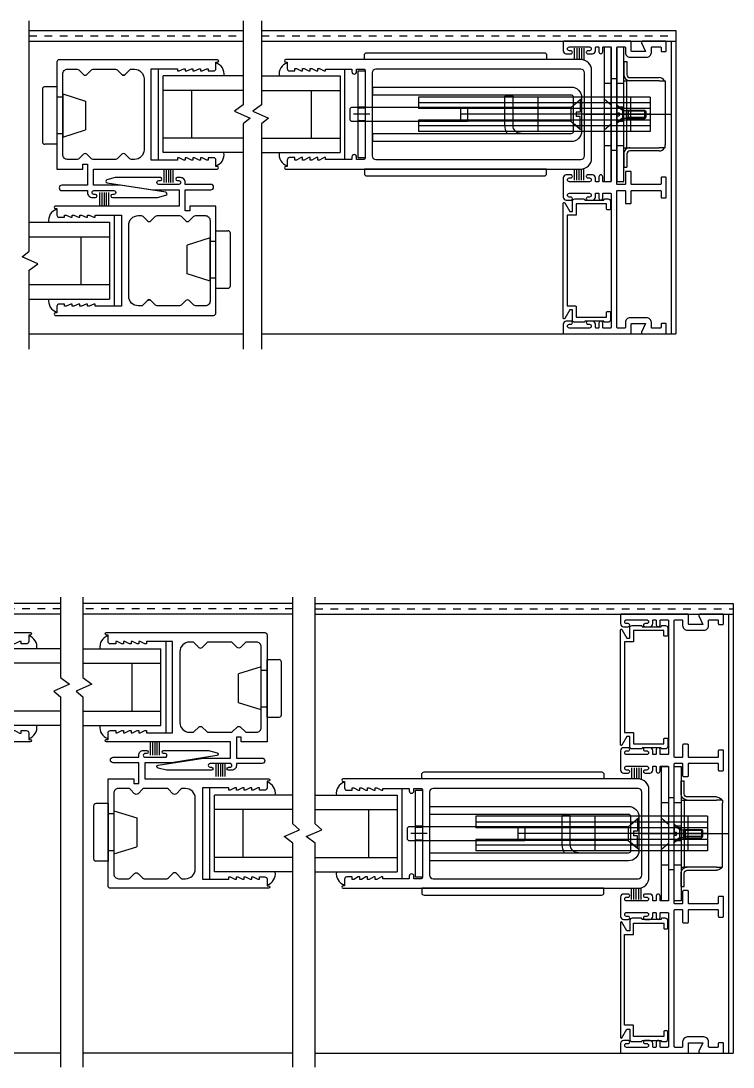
# Model space of a CAD drawing. Extents: x -120 to 130, y -63 to 29.
# Drawn here: x 10.46 to 19.75, y -2.24 to 11.4 of the extents above; entities that cross this region are included whole.
import ezdxf

# ---------------------------------------------------------------- set-up
doc = ezdxf.new("R2010")
doc.units = 0
doc.header["$LTSCALE"] = 0.25
doc.header["$MEASUREMENT"] = 0
doc.linetypes.add('HIDDEN', pattern=[0.375, 0.25, -0.125])
doc.layers.get('0').update_dxf_attribs({"linetype": 'CONTINUOUS'})
for name, color, linetype in [('FRAME', 1, 'CONTINUOUS'), ('GLASS-VINYL', 7, 'CONTINUOUS'), ('MISC', 7, 'CONTINUOUS'), ('SASH', 5, 'CONTINUOUS'), ('SEAL', 7, 'CONTINUOUS'), ('SILL-PAN', 7, 'CONTINUOUS'), ('STRIKE', 7, 'CONTINUOUS'), ('TEXT', 7, 'CONTINUOUS'), ('VENT', 5, 'CONTINUOUS')]:
    doc.layers.add(name, color=color, linetype=linetype)
doc.styles.get("Standard").update_dxf_attribs({"font": 'simplex.shx'})

# ---------------------------------------------------------------- blocks, each defined once
blk = doc.blocks.new('A$C1D443341')
for p, q in [((0, 0.719), (0, 0.031)), ((0.188, 0.75), (0.031, 0.75)), ((0.188, 0.75), (0.188, 0)), ((0.264, 0.615), (0.188, 0.615)), ((0.264, 0.656), (0.562, 0.563)), ((0.264, 0.656), (0.264, 0.094)), ((0.562, 0.563), (0.562, 0.187)), ((0.264, 0.094), (0.562, 0.187)), ((0.188, 0), (0.031, 0)), ((0.264, 0.135), (0.188, 0.135))]:
    blk.add_line(p, q)
for centre, start, end in [((0.031, 0.719), 90, 180), ((0.031, 0.031), 180, 270)]:
    blk.add_arc(centre, 0.031, start, end)
blk = doc.blocks.new('A$C47D80548')
at = {"layer": 'MISC', "xscale": 0.25, "yscale": 0.25, "zscale": 0.25}
blk.add_blockref('A$C1D443341', (0, 0), dxfattribs=at)
blk = doc.blocks.new('A$C1B9D595B')
at = {"layer": 'FRAME', "rotation": 180}
blk.add_blockref('A$C47D80548', (0.1405, 0.1875), dxfattribs=at)
blk = doc.blocks.new('A$C363677CB')
at = {"layer": 'SASH', "rotation": 180}
blk.add_blockref('A$C1B9D595B', (0.1405, 0.1875), dxfattribs=at)
blk = doc.blocks.new('BUMPER')
at = {"layer": 'TEXT', "rotation": 180}
blk.add_blockref('A$C363677CB', (0.047, 0.0937), dxfattribs=at)
blk = doc.blocks.new('3006 STD POST-INTERLOCKER')
for points in [[(-2.074, -0.666), (-2.074, -0.58, -0.414214), (-2.043, -0.55), (-1.974, -0.55), (-1.974, -0.58), (-1.954, -0.58), (-1.894, -0.55), (-1.874, -0.55), (-1.874, -0.58), (-1.854, -0.58), (-1.794, -0.55), (-1.774, -0.55), (-1.774, -0.58), (-1.754, -0.58), (-1.694, -0.55), (-1.674, -0.55), (-1.674, -0.58), (-1.654, -0.58), (-1.594, -0.55), (-1.574, -0.55), (-1.574, -0.58), (-1.231, -0.58), (-1.231, 0.61), (-1.574, 0.61), (-1.574, 0.581), (-1.594, 0.581), (-1.654, 0.61), (-1.674, 0.61), (-1.674, 0.581), (-1.694, 0.581), (-1.754, 0.61), (-1.774, 0.61), (-1.774, 0.581), (-1.794, 0.581), (-1.854, 0.61), (-1.874, 0.61), (-1.874, 0.581), (-1.894, 0.581), (-1.954, 0.61), (-1.974, 0.61), (-1.974, 0.581), (-2.043, 0.581, -0.414214), (-2.074, 0.611), (-2.074, 0.696), (-2.094, 0.696, -0.999996), (-2.094, 0.728), (-0.031, 0.728, -0.414214), (0, 0.697), (0, -0.697), (-0.338, -0.697), (-0.338, -0.635), (-0.4, -0.635), (-0.4, -0.908), (-0.066, -0.908, -1), (-0.066, -0.979), (-0.4, -0.979), (-0.4, -1.006, -0.414214), (-0.462, -1.068), (-0.504, -1.068, -1), (-0.504, -1.028), (-0.484, -1.028, 0.999996), (-0.484, -0.979), (-0.744, -0.979, 1.000003), (-0.744, -1.028), (-0.724, -1.028, -0.999994), (-0.724, -1.068), (-1.312, -1.068), (-1.422, -1.039, -0.811415), (-1.42, -1), (-0.828, -0.908), (-0.478, -0.908), (-0.478, -0.697), (-2.094, -0.697, -0.999996), (-2.094, -0.666), (-2.074, -0.666)], [(-0.891, 0.535), (-0.96, 0.604), (-1.012, 0.604, 0.414214), (-1.137, 0.479), (-1.137, -0.447, 0.414214), (-1.012, -0.572), (-0.973, -0.572, 0.198912), (-0.951, -0.563), (-0.891, -0.504, -0.414214), (-0.847, -0.504), (-0.787, -0.563, 0.198912), (-0.765, -0.572), (-0.473, -0.572, 0.198912), (-0.451, -0.563), (-0.391, -0.504, -0.414214), (-0.347, -0.504), (-0.287, -0.563, 0.198912), (-0.265, -0.572), (-0.138, -0.572, 0.414214), (-0.076, -0.51), (-0.076, 0.542, 0.414214), (-0.138, 0.604), (-0.265, 0.604, 0.198912), (-0.287, 0.594), (-0.347, 0.535, -0.414214), (-0.391, 0.535), (-0.451, 0.594, 0.198912), (-0.473, 0.604), (-0.765, 0.604, 0.198912), (-0.787, 0.594), (-0.847, 0.535)]]:
    blk.add_lwpolyline(points, format="xyb")
blk.add_arc((-0.869, 0.557), 0.031, 225.0005, 315.0002)
blk = doc.blocks.new('2 TRACK JAMB')
at = {"color": 1}
blk.add_lwpolyline([(-0.368, 1.86), (-0.368, 1.708, -0.414214), (-0.377, 1.698), (-0.433, 1.698, -0.414214), (-0.442, 1.708), (-0.442, 1.86, 0.414214), (-0.452, 1.87), (-0.781, 1.87), (-0.822, 1.87, 0.414214), (-0.832, 1.86), (-0.832, 1.783, -0.414214), (-0.843, 1.773), (-0.891, 1.773, -0.414214), (-0.9, 1.783), (-0.9, 1.871), (-0.9, 1.963), (-0.9, 2.033, -0.414214), (-0.891, 2.043), (-0.843, 2.043, -0.414214), (-0.832, 2.033), (-0.832, 1.955, 0.414214), (-0.822, 1.945), (-0.768, 1.945), (-0.452, 1.945, 0.414214), (-0.442, 1.955), (-0.442, 2.108, -0.414214), (-0.433, 2.118), (-0.377, 2.118, -0.414214), (-0.368, 2.108), (-0.368, 1.955, 0.414214), (-0.357, 1.945), (-0.267, 1.945, 0.414214), (-0.257, 1.955), (-0.257, 2.862), (-0.257, 3.731, 0.414214), (-0.267, 3.741), (-0.357, 3.741, 0.414214), (-0.368, 3.731), (-0.368, 3.666, -0.414214), (-0.427, 3.606), (-0.645, 3.606, -0.414214), (-0.706, 3.666), (-0.706, 3.731, 0.414214), (-0.715, 3.741), (-0.822, 3.741, 0.414214), (-0.832, 3.731), (-0.832, 3.691, -0.414214), (-0.843, 3.681), (-0.891, 3.681, -0.414214), (-0.9, 3.691), (-0.9, 3.806, -0.414214), (-0.891, 3.816), (-0.594, 3.816, -0.546624), (-0.579, 3.793), (-0.63, 3.681), (-0.452, 3.681, 0.414214), (-0.442, 3.691), (-0.442, 3.806, -0.414214), (-0.433, 3.816), (0.433, 3.816, -0.414214), (0.442, 3.806), (0.442, 3.691, -0.414214), (0.403, 3.651), (0.343, 3.651, -0.414214), (0.323, 3.671), (0.323, 3.671, -0.414214), (0.343, 3.691), (0.363, 3.691, 0.414214), (0.388, 3.715), (0.388, 3.716, 0.414214), (0.363, 3.741), (0.102, 3.741, 0.414214), (0.078, 3.716), (0.078, 3.715, 0.414214), (0.102, 3.691), (0.123, 3.691, -0.414214), (0.143, 3.671), (0.143, 3.67, -0.414214), (0.123, 3.651), (0.062, 3.651, -0.414214), (0.023, 3.691), (0.023, 3.731, 0.414214), (0.013, 3.741), (-0.012, 3.741, 0.414214), (-0.022, 3.731), (-0.022, 3.676, -0.414214), (-0.047, 3.651), (-0.048, 3.651, -0.414214), (-0.072, 3.675), (-0.072, 3.731, 0.414214), (-0.082, 3.741), (-0.172, 3.741, 0.414214), (-0.183, 3.731), (-0.183, 2.862), (-0.183, 1.993, 0.414214), (-0.172, 1.983), (-0.082, 1.983, 0.414214), (-0.072, 1.993), (-0.072, 2.048, -0.414214), (-0.048, 2.073), (-0.047, 2.073, -0.414214), (-0.022, 2.048), (-0.022, 1.983), (0.023, 1.983), (0.023, 2.033, -0.414214), (0.062, 2.073), (0.123, 2.073, -0.414214), (0.143, 2.054), (0.143, 2.053, -0.414214), (0.123, 2.033), (0.102, 2.033, 0.414214), (0.078, 2.008), (0.078, 2.007, 0.414214), (0.102, 1.983), (0.363, 1.983, 0.414214), (0.388, 2.007), (0.388, 2.008, 0.414214), (0.363, 2.033), (0.343, 2.033, -0.414214), (0.323, 2.053, -0.414214), (0.343, 2.073), (0.403, 2.073, -0.414214), (0.442, 2.033), (0.442, 1.963), (0.442, 1.871), (0.442, 1.783, -0.414214), (0.403, 1.743), (0.343, 1.743, -0.414214), (0.323, 1.763), (0.323, 1.763, -0.414214), (0.343, 1.783), (0.363, 1.783, 0.414214), (0.388, 1.807), (0.388, 1.808, 0.414214), (0.363, 1.833), (0.102, 1.833, 0.414214), (0.078, 1.808), (0.078, 1.807, 0.414214), (0.102, 1.783), (0.123, 1.783, -0.414214), (0.143, 1.763), (0.143, 1.762, -0.414214), (0.123, 1.743), (0.062, 1.743, -0.414214), (0.023, 1.783), (0.023, 1.833), (-0.022, 1.833), (-0.022, 1.768, -0.414214), (-0.047, 1.743), (-0.048, 1.743, -0.414214), (-0.072, 1.767), (-0.072, 1.823, 0.414214), (-0.082, 1.833), (-0.172, 1.833, 0.414214), (-0.183, 1.823), (-0.183, 0.954), (-0.183, 0.085, 0.414214), (-0.172, 0.075), (-0.082, 0.075, 0.414214), (-0.072, 0.085), (-0.072, 0.14, -0.414214), (-0.048, 0.165), (-0.047, 0.165, -0.414214), (-0.022, 0.14), (-0.022, 0.085, 0.414214), (-0.012, 0.075), (0.013, 0.075, 0.414214), (0.023, 0.085), (0.023, 0.125, -0.414214), (0.062, 0.165), (0.123, 0.165, -0.414214), (0.143, 0.145), (0.143, 0.145, -0.414214), (0.123, 0.125), (0.102, 0.125, 0.414214), (0.078, 0.1), (0.078, 0.099, 0.414214), (0.102, 0.075), (0.363, 0.075, 0.414214), (0.388, 0.099), (0.388, 0.1, 0.414214), (0.363, 0.125), (0.343, 0.125, -0.414214), (0.323, 0.145, -0.414214), (0.343, 0.165), (0.403, 0.165, -0.414214), (0.442, 0.125), (0.442, 0.01, -0.414214), (0.433, 0), (-0.433, 0, -0.414214), (-0.442, 0.01), (-0.442, 0.125, 0.414214), (-0.452, 0.135), (-0.63, 0.135), (-0.579, 0.023, -0.546624), (-0.594, 0), (-0.891, 0, -0.414214), (-0.9, 0.01), (-0.9, 0.125, -0.414214), (-0.891, 0.135), (-0.843, 0.135, -0.414214), (-0.832, 0.125), (-0.832, 0.085, 0.414214), (-0.822, 0.075), (-0.715, 0.075, 0.414214), (-0.706, 0.085), (-0.706, 0.15, -0.414214), (-0.645, 0.21), (-0.427, 0.21, -0.414214), (-0.368, 0.15), (-0.368, 0.085, 0.414214), (-0.357, 0.075), (-0.267, 0.075, 0.414214), (-0.257, 0.085), (-0.257, 0.954), (-0.257, 1.86, 0.414214), (-0.267, 1.87), (-0.357, 1.87, 0.414214)], format="xyb", close=True, dxfattribs=at)
blk = doc.blocks.new('3710 Jamb Filler')
blk.add_lwpolyline([(-0.12, 0.774, 0.414214), (-0.15, 0.804), (-0.27, 0.804, 0.414214), (-0.28, 0.794), (-0.28, 0.789), (-0.53, 0.789), (-0.53, 0.794, 0.414214), (-0.54, 0.804), (-0.585, 0.804, 0.414214), (-0.615, 0.774), (-0.615, 0.674, 0.414214), (-0.605, 0.664), (-0.575, 0.664, 0.414214), (-0.565, 0.674), (-0.565, 0.739), (-0.17, 0.739), (-0.17, 0.601, 0.414214), (-0.16, 0.591), (-0.05, 0.591), (-0.05, -0.591), (-0.16, -0.591, 0.414214), (-0.17, -0.601), (-0.17, -0.739), (-0.565, -0.739), (-0.565, -0.674, 0.414214), (-0.575, -0.664), (-0.605, -0.664, 0.414214), (-0.615, -0.674), (-0.615, -0.774, 0.414214), (-0.585, -0.804), (-0.54, -0.804, 0.414214), (-0.53, -0.794), (-0.53, -0.789), (-0.28, -0.789), (-0.28, -0.794, 0.414214), (-0.27, -0.804), (-0.15, -0.804, 0.414214), (-0.12, -0.774), (-0.12, -0.641), (-0.084, -0.641), (-0.019, -0.754, 0.767327), (0, -0.749), (0, 0.749, 0.767327), (-0.019, 0.754), (-0.084, 0.641), (-0.12, 0.641)], format="xyb", close=True)
blk = doc.blocks.new('StrikePlateAssy(EX_HI)')
at = {"linetype": 'Continuous'}
for p, q in [((-0.165, 0.688), (-0.205, 0.688)), ((-0.205, 0.517), (-0.205, 0.688)), ((-0.165, 0.517), (-0.165, 0.688)), ((-0.705, 0.437), (-0.625, 0.437)), ((-0.705, 0.437), (-0.705, 0.397)), ((-0.625, 0.477), (-0.245, 0.477)), ((-0.245, 0.437), (-0.625, 0.437)), ((-0.205, 0.437), (-0.245, 0.437)), ((-0.205, 0.437), (-0.205, -0.438)), ((-0.165, 0.437), (-0.205, 0.437)), ((-0.165, 0.437), (-0.165, -0.438)), ((-0.705, -0.398), (-0.705, 0.397)), ((0.09, 0.203), (0, 0.124)), ((0.09, -0.203), (0, -0.124)), ((-0.705, -0.438), (-0.705, -0.398)), ((-0.625, -0.438), (-0.705, -0.438)), ((-0.625, -0.438), (-0.245, -0.438)), ((-0.245, -0.478), (-0.625, -0.478)), ((-0.245, -0.438), (-0.205, -0.438)), ((-0.165, -0.438), (-0.205, -0.438)), ((-0.205, -0.688), (-0.205, -0.518)), ((-0.165, -0.688), (-0.165, -0.518)), ((-0.165, -0.688), (-0.205, -0.688))]:
    blk.add_line(p, q, dxfattribs=at)
for p, q in [((0, 0.469), (-0.075, 0.469)), ((-0.075, 0.406), (-0.165, 0.406)), ((0.09, 0.406), (0, 0.406)), ((-0.436, 0.054), (-0.45, 0.04)), ((-0.45, 0.04), (-0.222, 0.04)), ((-0.45, -0.04), (-0.45, 0.04)), ((-0.197, 0.054), (-0.436, 0.054)), ((-0.436, -0.054), (-0.436, 0.054)), ((0.013, 0), (-0.23, 0)), ((-0.222, 0.04), (-0.197, 0.054)), ((-0.222, -0.054), (-0.222, 0.054)), ((-0.197, -0.054), (-0.197, 0.054)), ((-0.147, 0.051), (-0.197, 0.051)), ((-0.165, 0.095), (-0.165, -0.095)), ((-0.165, 0.095), (-0.075, 0.095)), ((-0.138, 0.065), (-0.165, 0.065)), ((-0.147, 0.051), (-0.075, 0.113)), ((-0.147, -0.051), (-0.147, 0.051)), ((-0.138, 0.065), (-0.075, 0.12)), ((-0.075, 0.02), (-0.105, 0.02)), ((-0.105, -0.019), (-0.105, 0.02)), ((-0.075, 0.113), (-0.075, 0.02)), ((0.173, 0), (-0.07, 0)), ((-0.044, 0), (-0.788, 0)), ((-0.45, -0.04), (-0.222, -0.04)), ((-0.436, -0.054), (-0.45, -0.04)), ((-0.197, -0.054), (-0.436, -0.054)), ((-0.222, -0.04), (-0.197, -0.054)), ((-0.147, -0.051), (-0.197, -0.051)), ((-0.138, -0.065), (-0.165, -0.065)), ((-0.165, -0.095), (-0.075, -0.095)), ((-0.147, -0.051), (-0.075, -0.112)), ((-0.138, -0.065), (-0.075, -0.12)), ((-0.075, -0.019), (-0.105, -0.019)), ((-0.075, -0.112), (-0.075, -0.019)), ((-0.075, -0.406), (-0.165, -0.406)), ((0.09, -0.406), (0, -0.406)), ((0, -0.469), (-0.075, -0.469))]:
    blk.add_line(p, q)
for points in [[(-0.165, -0.875), (-0.075, -0.875), (-0.075, 0.875), (-0.165, 0.875)], [(0, -0.875), (0.09, -0.875), (0.09, 0.875), (0, 0.875)]]:
    blk.add_lwpolyline(points, close=True)
for centre, radius, start, end in [((-0.625, 0.397), 0.08, 90, 150), ((-0.245, 0.517), 0.08, 270, 0), ((-0.245, 0.517), 0.04, 270, 0), ((-0.625, -0.398), 0.08, 210, 270), ((-0.245, -0.518), 0.08, 0, 90), ((-0.245, -0.518), 0.04, 0, 90)]:
    blk.add_arc(centre, radius, start, end, dxfattribs=at)
blk = doc.blocks.new('3767 LEADSILE')
for points in [[(3.769, -0.597), (3.749, -0.597), (3.689, -0.565), (3.669, -0.565), (3.669, -0.597), (3.649, -0.597), (3.589, -0.565), (3.569, -0.565), (3.569, -0.597), (3.549, -0.597), (3.489, -0.565), (3.469, -0.565), (3.469, -0.588), (3.126, -0.588), (3.126, -0.556, 1), (3.064, -0.556), (3.064, -0.588), (2.969, -0.588, -0.414214), (2.954, -0.573), (2.954, 0.573, -0.414214), (2.969, 0.588), (3.064, 0.588), (3.064, 0.556, 1), (3.126, 0.556), (3.126, 0.588), (3.469, 0.588), (3.469, 0.565), (3.489, 0.565), (3.549, 0.597), (3.569, 0.597), (3.569, 0.565), (3.589, 0.565), (3.649, 0.597), (3.669, 0.597), (3.669, 0.565), (3.689, 0.565), (3.749, 0.597), (3.769, 0.597), (3.769, 0.565), (3.789, 0.565), (3.849, 0.597), (3.869, 0.597), (3.869, 0.565), (3.938, 0.565, 0.414214), (3.969, 0.596), (3.969, 0.681), (3.989, 0.681, 1), (3.989, 0.713), (0.14, 0.713, 0.414214), (0, 0.573), (0, -0.573, 0.414214), (0.14, -0.713), (3.989, -0.713, 1), (3.989, -0.681), (3.969, -0.681), (3.969, -0.596, 0.414214), (3.938, -0.565), (3.869, -0.565), (3.869, -0.597), (3.849, -0.597), (3.789, -0.565), (3.769, -0.565)], [(2.814, -0.588, 0.414214), (2.86, -0.542), (2.86, 0.542, 0.414214), (2.814, 0.588), (0.14, 0.588, 0.414214), (0.094, 0.542), (0.094, -0.542, 0.414214), (0.14, -0.588)]]:
    blk.add_lwpolyline(points, format="xyb", close=True)
blk = doc.blocks.new('ARCHETYPE LATCH')
for p, q in [((-0.631, 0.225), (2.389, 0.225)), ((-0.631, 0.225), (-0.631, -0.225)), ((-0.631, 0.15), (2.389, 0.15)), ((-0.381, -0.225), (-0.381, 0.225)), ((0.28, 0.193), (0.28, 0.03)), ((0.401, 0.089), (0.28, 0.193)), ((0.831, -0.225), (0.831, 0.225)), ((1.262, 0.235), (1.157, 0.235)), ((1.157, -0.145), (1.157, 0.235)), ((1.262, -0.145), (1.262, 0.235)), ((2.389, 0.225), (2.389, 0.075)), ((-0.631, 0.075), (2.389, 0.075)), ((-0.631, 0), (1.837, 0)), ((0.28, 0.03), (0.333, 0.03)), ((0.333, 0.03), (0.333, -0.03)), ((0.401, 0.089), (1.749, 0.089)), ((0.401, 0.089), (0.401, -0.089)), ((1.837, -0.075), (1.837, 0.075)), ((-0.631, -0.075), (2.389, -0.075)), ((0.28, -0.192), (0.28, -0.03)), ((0.28, -0.03), (0.333, -0.03)), ((0.401, -0.089), (0.28, -0.192)), ((0.401, -0.089), (1.749, -0.089)), ((2.389, -0.075), (2.389, -0.225)), ((-0.631, -0.15), (2.389, -0.15))]:
    blk.add_line(p, q)
at = {"ltscale": 0.5}
for p, q in [((0.262, 0.206), (0.355, 0.125)), ((3.085, 0.095), (3.175, 0.095)), ((3.085, 0.095), (3.1, 0.08)), ((3.1, 0.08), (3.16, 0.08)), ((3.175, 0.095), (3.16, 0.08)), ((0.355, -0.125), (0.262, -0.205)), ((3.1, -0.08), (3.085, -0.095)), ((3.085, -0.095), (3.175, -0.095)), ((3.16, -0.08), (3.1, -0.08)), ((3.16, -0.08), (3.175, -0.095))]:
    blk.add_line(p, q, dxfattribs=at)
at = {"ltscale": 0.3}
for p, q in [((0.239, 0), (-0.021, 0)), ((0.401, 0), (1.036, 0)), ((3.025, 0), (3.235, 0))]:
    blk.add_line(p, q, dxfattribs=at)
for points in [[(3.064, 0.803), (0.749, 0.803, 0.414214), (0.719, 0.773), (0.719, 0.713), (3.094, 0.713), (3.094, 0.773, 0.414214)], [(3.064, -0.803), (0.749, -0.803, -0.414214), (0.719, -0.773), (0.719, -0.713), (3.094, -0.713), (3.094, -0.773, -0.414214)]]:
    blk.add_lwpolyline(points, format="xyb", close=True)
for points in [[(3.085, -0.568), (3.175, -0.568), (3.175, 0.568), (3.085, 0.568)], [(3.262, 0.093), (1.749, 0.093), (1.749, -0.093), (3.262, -0.093), (3.28, -0.075), (3.28, 0.075)]]:
    blk.add_lwpolyline(points, close=True)
blk.add_lwpolyline([(0.397, -0.355), (2.987, -0.355), (2.987, -0.25), (0.397, -0.25, -0.414214), (0.367, -0.22), (0.367, 0.22, -0.414214), (0.397, 0.25), (2.987, 0.25), (2.987, 0.355), (0.397, 0.355, 0.414214), (0.262, 0.22), (0.262, -0.22, 0.414214), (0.397, -0.355), (1.052, -0.355)], format="xyb")
blk.add_lwpolyline([(-0.631, -0.225), (2.389, -0.225)])
for radius, start in [(0.105, 270), (0.21, 330)]:
    blk.add_arc((1.052, -0.145), radius, start, 360)
blk = doc.blocks.new('*U91')
at = {"rotation": 180}
blk.add_blockref('3767 LEADSILE', (-0.255, 0), dxfattribs=at)
at = {"xscale": -1}
blk.add_blockref('ARCHETYPE LATCH', (-0.123, 0), dxfattribs=at)
blk = doc.blocks.new('3706_Lock_Stile_Archetype_Male_Yoke_wPulls')
for p, q in [((1.14175, 0.713), (1.14175, 0.773)), ((3.51675, 0.713), (1.14175, 0.713)), ((1.17175, 0.803), (3.48675, 0.803)), ((1.29175, -0.062), (1.29175, 0.683)), ((3.36675, -0.062), (3.36675, 0.683)), ((3.51675, 0.773), (3.51675, 0.713)), ((1.35425, -0.4005), (3.30425, -0.4005)), ((3.11675, -0.312), (1.54175, -0.312)), ((1.26175, -0.713), (1.14175, -0.713)), ((1.14175, -0.773), (1.14175, -0.713)), ((1.17175, -0.803), (3.48675, -0.803)), ((3.39675, -0.713), (3.51675, -0.713)), ((3.51675, -0.773), (3.51675, -0.713))]:
    blk.add_line(p, q)
at = {"linetype": 'HIDDEN'}
for p, q in [((1.41675, 0.553), (1.41675, 0.463)), ((1.54175, 0.678), (3.11675, 0.678)), ((3.24175, 0.553), (3.24175, 0.463)), ((1.41675, -0.062), (1.41675, 0.463)), ((3.24175, -0.062), (3.24175, 0.463)), ((1.35425, 0.4005), (3.30425, 0.4005)), ((3.11675, 0.312), (1.54175, 0.312)), ((1.54175, 0.187), (3.11675, 0.187)), ((1.29175, 0.062), (1.29175, -0.683)), ((1.41675, -0.553), (1.41675, 0.062)), ((3.24175, -0.553), (3.24175, 0.062)), ((3.36675, 0.062), (3.36675, -0.683)), ((1.54175, -0.187), (3.11675, -0.187)), ((1.41675, -0.463), (1.41675, -0.463)), ((3.24175, -0.463), (3.24175, -0.463)), ((1.54175, -0.678), (3.11675, -0.678))]:
    blk.add_line(p, q, dxfattribs=at)
at = {"linetype": 'HIDDEN', "ltscale": 0.5}
for p, q in [((2.07925, 0.372), (2.07925, 0.502)), ((2.10925, 0.532), (2.54925, 0.532)), ((2.57925, 0.372), (2.57925, 0.502))]:
    blk.add_line(p, q, dxfattribs=at)
at = {"ltscale": 0.5}
for p, q in [((2.07925, -0.618), (2.07925, -0.458)), ((2.10925, -0.428), (2.54925, -0.428)), ((2.57925, -0.618), (2.57925, -0.458))]:
    blk.add_line(p, q, dxfattribs=at)
for points in [[(4.59375, 0.596, -0.41421356), (4.56275, 0.565), (4.49375, 0.565), (4.49375, 0.597), (4.47375, 0.597), (4.41375, 0.565), (4.39375, 0.565), (4.39375, 0.597), (4.37375, 0.597), (4.31375, 0.565), (4.29375, 0.565), (4.29375, 0.597), (4.27375, 0.597), (4.21375, 0.565), (4.19375, 0.565), (4.19375, 0.597), (4.17375, 0.597), (4.11375, 0.565), (4.09375, 0.565), (4.09375, 0.588), (3.76075, 0.588, 0.41421356), (3.75075, 0.578), (3.75075, 0.556, -1), (3.68875, 0.556), (3.68875, 0.578, 0.41421356), (3.67875, 0.588), (3.58875, 0.588, 0.41421356), (3.57875, 0.578), (3.57875, -0.578, 0.41421356), (3.58875, -0.588), (3.67875, -0.588, 0.41421356), (3.68875, -0.578), (3.68875, -0.556, -1), (3.75075, -0.556), (3.75075, -0.578, 0.41421356), (3.76075, -0.588), (4.09375, -0.588), (4.09375, -0.565), (4.11375, -0.565), (4.17375, -0.597), (4.19375, -0.597), (4.19375, -0.565), (4.21375, -0.565), (4.27375, -0.597), (4.29375, -0.597), (4.29375, -0.565), (4.31375, -0.565), (4.37375, -0.597), (4.39375, -0.597), (4.39375, -0.565), (4.41375, -0.565), (4.47375, -0.597), (4.49375, -0.597), (4.49375, -0.565), (4.56275, -0.565, -0.41421356), (4.59375, -0.596), (4.59375, -0.681), (4.61375, -0.681, -1), (4.61375, -0.713), (0.5935, -0.713, -0.41421356), (0.5625, -0.682), (0.5625, -0.499, 0.41421356), (0.5315, -0.468), (0.156, -0.468, -1.00000653), (0.156, -0.406), (0.28175, -0.406, 0.41421356), (0.31275, -0.375), (0.31275, 0.375, 0.41421356), (0.28175, 0.406), (0.156, 0.406, -1.00000653), (0.156, 0.468), (0.5315, 0.468, 0.41421356), (0.5625, 0.499), (0.5625, 0.682, -0.41421356), (0.5935, 0.713), (4.61375, 0.713, -1), (4.61375, 0.681), (4.59375, 0.681)], [(0.6565, -0.437, 0.41421356), (0.6255, -0.406), (0.40575, -0.406, -0.41421356), (0.37475, -0.375), (0.37475, 0.375, -0.41421356), (0.40575, 0.406), (0.6255, 0.406, 0.41421356), (0.6565, 0.437), (0.6565, 0.542, -0.41421356), (0.7025, 0.588), (3.43875, 0.588, -0.41421356), (3.48475, 0.542), (3.48475, -0.542, -0.41421356), (3.43875, -0.588), (0.7025, -0.588, -0.41421356), (0.6565, -0.542)]]:
    blk.add_lwpolyline(points, format="xyb", close=True)
for centre, radius, start, end in [((1.17175, 0.773), 0.03, 90, 180), ((1.26175, 0.683), 0.03, 0, 90), ((3.39675, 0.683), 0.03, 90, 180), ((3.48675, 0.773), 0.03, 0, 90), ((1.35425, 0.463), 0.0625, 180, 270), ((1.35425, 0.463), 0.0625, 270, 0), ((3.30425, 0.463), 0.0625, 180, 270), ((3.30425, 0.463), 0.0625, 270, 0), ((1.54175, -0.062), 0.25, 180, 270), ((3.11675, -0.062), 0.25, 270, 0), ((1.35425, -0.463), 0.0625, 90, 180), ((1.35425, -0.463), 0.0625, 0, 90), ((3.30425, -0.463), 0.0625, 90, 180), ((3.30425, -0.463), 0.0625, 0, 90), ((1.17175, -0.773), 0.03, 180, 270), ((1.26175, -0.683), 0.03, 270, 0), ((1.26175, -0.683), 0.03, 270, 0), ((3.39675, -0.683), 0.03, 180, 270), ((3.48675, -0.773), 0.03, 270, 0)]:
    blk.add_arc(centre, radius, start, end)
at = {"linetype": 'HIDDEN'}
for centre, radius, start, end in [((1.54175, 0.553), 0.125, 90, 180), ((3.11675, 0.553), 0.125, 0, 90), ((1.54175, 0.062), 0.25, 90, 180), ((3.11675, 0.062), 0.25, 0, 90), ((1.54175, 0.062), 0.125, 90, 180), ((3.11675, 0.062), 0.125, 0, 90), ((1.54175, -0.062), 0.125, 180, 270), ((3.11675, -0.062), 0.125, 270, 0), ((1.54175, -0.553), 0.125, 180, 270), ((3.11675, -0.553), 0.125, 270, 0)]:
    blk.add_arc(centre, radius, start, end, dxfattribs=at)
at = {"linetype": 'HIDDEN', "ltscale": 0.5}
for centre, radius, start, end in [((2.10925, 0.502), 0.03, 90, 180), ((2.54925, 0.502), 0.03, 360, 90), ((2.01925, 0.372), 0.06, 270, 360), ((2.63925, 0.372), 0.06, 180, 270)]:
    blk.add_arc(centre, radius, start, end, dxfattribs=at)
at = {"ltscale": 0.5}
for centre, radius, start, end in [((2.10925, -0.458), 0.03, 90, 180), ((2.54925, -0.458), 0.03, 360, 90), ((2.01925, -0.618), 0.06, 270, 360), ((2.63925, -0.618), 0.06, 180, 270)]:
    blk.add_arc(centre, radius, start, end, dxfattribs=at)
blk = doc.blocks.new('Yoke Strike Plate')
for points in [[(-0.094, -0.375), (-0.094, 0.375), (0, 0.375), (0, -0.375)], [(0.062, -0.375), (0.062, 0.375), (0.156, 0.375), (0.156, -0.375)]]:
    blk.add_lwpolyline(points, close=True)
blk = doc.blocks.new('*U113')
for centre, radius, start, end in [((-0.303, 1.135), 1.112, 287.4409, 295.9325), ((-0.19, 1.188), 1.16, 280.9256, 288.7507), ((-0.031, 1.124), 1.102, 273.1709, 281.1969), ((-0.031, -1.124), 1.102, 78.8031, 86.8291), ((-0.19, -1.188), 1.16, 71.2493, 79.0744), ((-0.303, -1.135), 1.112, 64.0675, 72.5591)]:
    blk.add_arc(centre, radius, start, end)
at = {"layer": 'SEAL'}
blk.add_lwpolyline([(0, -0.135), (0, 0.135), (0.03, 0.135), (0.03, -0.135)], close=True, dxfattribs=at)
at = {"layer": 'SEAL', "const_width": 0.015}
blk.add_lwpolyline([(0.03, 0, 0.219791), (0.196, 0.034)], format="xyb", dxfattribs=at)
at = {"flags": 9}
for tag, p in [('MANUFACTURER_PART_#', (0, -0.199)), ('FLEETWOOD_PART_#', (-0.001, -0.249))]:
    blk.add_attdef(tag, p, '', height=0.0312, dxfattribs=at)
blk = doc.blocks.new('Archetype_Latch_for_3707')
for p, q in [((-2.954, 0.713), (-2.954, 0.773)), ((-0.579, 0.713), (-2.954, 0.713)), ((-2.924, 0.803), (-0.609, 0.803)), ((-0.579, 0.773), (-0.579, 0.713)), ((-3.106, -0.568), (-3.106, 0.568)), ((-3.106, 0.568), (-3.016, 0.568)), ((-3.016, 0.568), (-3.016, -0.568)), ((-2.918, 0.25), (-2.918, 0.355)), ((-2.918, 0.355), (-0.328, 0.355)), ((-0.328, 0.25), (-2.918, 0.25)), ((0.7, 0.225), (-2.32, 0.225)), ((-2.32, 0.225), (-2.32, 0.075)), ((0.7, 0.15), (-2.32, 0.15)), ((-1.193, 0.235), (-1.088, 0.235)), ((-1.193, -0.145), (-1.193, 0.235)), ((-1.088, -0.145), (-1.088, 0.235)), ((-0.762, -0.225), (-0.762, 0.225)), ((-0.332, 0.089), (-0.211, 0.193)), ((-0.298, -0.22), (-0.298, 0.22)), ((-0.211, 0.193), (-0.211, 0.03)), ((-0.193, 0.22), (-0.193, -0.22)), ((0.45, -0.225), (0.45, 0.225)), ((0.7, 0.225), (0.7, -0.225)), ((-3.211, 0.075), (-3.193, 0.093)), ((-3.211, -0.075), (-3.211, 0.075)), ((-3.193, 0.093), (-1.68, 0.093)), ((0.7, 0.075), (-2.32, 0.075)), ((-1.768, -0.075), (-1.768, 0.075)), ((0.7, 0), (-1.768, 0)), ((-1.68, 0.093), (-1.68, -0.093)), ((-0.332, 0.089), (-1.68, 0.089)), ((-0.332, 0.089), (-0.332, -0.089)), ((-0.264, 0.03), (-0.264, -0.03)), ((-0.211, 0.03), (-0.264, 0.03)), ((-3.193, -0.093), (-3.211, -0.075)), ((-1.68, -0.093), (-3.193, -0.093)), ((0.7, -0.075), (-2.32, -0.075)), ((-2.32, -0.075), (-2.32, -0.225)), ((-0.332, -0.089), (-1.68, -0.089)), ((-0.332, -0.089), (-0.211, -0.192)), ((-0.211, -0.03), (-0.264, -0.03)), ((-0.211, -0.192), (-0.211, -0.03)), ((-2.918, -0.355), (-2.918, -0.25)), ((-2.918, -0.25), (-0.328, -0.25)), ((0.7, -0.15), (-2.32, -0.15)), ((0.7, -0.225), (-2.32, -0.225)), ((-0.328, -0.355), (-2.918, -0.355)), ((-0.328, -0.355), (-0.983, -0.355)), ((-3.016, -0.568), (-3.106, -0.568)), ((-0.579, -0.713), (-2.954, -0.713)), ((-2.954, -0.713), (-2.954, -0.773)), ((-2.924, -0.803), (-0.609, -0.803)), ((-0.579, -0.773), (-0.579, -0.713))]:
    blk.add_line(p, q)
at = {"ltscale": 0.5}
for p, q in [((-0.193, 0.205), (-0.286, 0.125)), ((-3.016, 0.095), (-3.106, 0.095)), ((-3.106, 0.095), (-3.091, 0.08)), ((-3.031, 0.08), (-3.091, 0.08)), ((-3.016, 0.095), (-3.031, 0.08)), ((-3.091, -0.08), (-3.106, -0.095)), ((-3.016, -0.095), (-3.106, -0.095)), ((-3.091, -0.08), (-3.031, -0.08)), ((-3.031, -0.08), (-3.016, -0.095)), ((-0.286, -0.125), (-0.193, -0.205))]:
    blk.add_line(p, q, dxfattribs=at)
at = {"ltscale": 0.3}
blk.add_line((-2.956, 0), (-3.166, 0), dxfattribs=at)
for centre, radius, start, end in [((-2.924, 0.773), 0.03, 90, 180), ((-0.609, 0.773), 0.03, 0, 90), ((-0.328, 0.22), 0.135, 0, 90), ((-0.328, 0.22), 0.03, 360, 90), ((-0.983, -0.145), 0.21, 180, 210), ((-0.983, -0.145), 0.105, 180, 270), ((-0.328, -0.22), 0.03, 270, 360), ((-0.328, -0.22), 0.135, 270, 0), ((-2.924, -0.773), 0.03, 180, 270), ((-0.609, -0.773), 0.03, 270, 360)]:
    blk.add_arc(centre, radius, start, end)
blk = doc.blocks.new('3707_Lock_Stile_Archetype_Female_Yoke_wLatch')
for points in [[(-4.031, 0.681), (-4.031, 0.596, 0.414214), (-4, 0.565), (-3.931, 0.565), (-3.931, 0.597), (-3.911, 0.597), (-3.851, 0.565), (-3.831, 0.565), (-3.831, 0.597), (-3.811, 0.597), (-3.751, 0.565), (-3.731, 0.565), (-3.731, 0.597), (-3.711, 0.597), (-3.651, 0.565), (-3.631, 0.565), (-3.631, 0.597), (-3.611, 0.597), (-3.551, 0.565), (-3.531, 0.565), (-3.531, 0.588), (-3.198, 0.588, -0.414214), (-3.188, 0.578), (-3.188, 0.556, 1), (-3.126, 0.556), (-3.126, 0.578, -0.414214), (-3.116, 0.588), (-3.026, 0.588, -0.414214), (-3.016, 0.578), (-3.016, -0.578, -0.414214), (-3.026, -0.588), (-3.116, -0.588, -0.414214), (-3.126, -0.578), (-3.126, -0.556, 1), (-3.188, -0.556), (-3.188, -0.578, -0.414214), (-3.198, -0.588), (-3.531, -0.588), (-3.531, -0.565), (-3.551, -0.565), (-3.611, -0.597), (-3.631, -0.597), (-3.631, -0.565), (-3.651, -0.565), (-3.711, -0.597), (-3.731, -0.597), (-3.731, -0.565), (-3.751, -0.565), (-3.811, -0.597), (-3.831, -0.597), (-3.831, -0.565), (-3.851, -0.565), (-3.911, -0.597), (-3.931, -0.597), (-3.931, -0.565), (-4, -0.565, 0.414214), (-4.031, -0.596), (-4.031, -0.681), (-4.051, -0.681, 1), (-4.051, -0.713), (-0.01, -0.713, 0.414214), (0, -0.703), (0, -0.692, -0.414214), (0.01, -0.682), (0.053, -0.682, -0.414214), (0.062, -0.692), (0.062, -0.703, 0.414214), (0.073, -0.713), (0.469, -0.713, 0.414214), (0.5, -0.682), (0.5, -0.592, 0.414214), (0.469, -0.561), (0.395, -0.561, 1.000009), (0.395, -0.601), (0.415, -0.601, -1), (0.415, -0.651), (0.155, -0.651, -1), (0.155, -0.601), (0.175, -0.601, 1.000009), (0.175, -0.561), (0.031, -0.561, -0.414214), (0, -0.53), (0, 0.53, -0.414214), (0.031, 0.561), (0.175, 0.561, 1.000009), (0.175, 0.601), (0.155, 0.601, -1), (0.155, 0.651), (0.415, 0.651, -1), (0.415, 0.601), (0.395, 0.601, 1.000009), (0.395, 0.561), (0.469, 0.561, 0.414214), (0.5, 0.592), (0.5, 0.682, 0.414214), (0.469, 0.713), (0.073, 0.713, 0.414214), (0.062, 0.703), (0.062, 0.692, -0.414214), (0.053, 0.682), (0.01, 0.682, -0.414214), (0, 0.692), (0, 0.703, 0.414214), (-0.01, 0.713), (-4.051, 0.713, 1), (-4.051, 0.681)], [(-2.922, 0.542), (-2.922, -0.542, 0.414214), (-2.876, -0.588), (-0.14, -0.588, 0.414214), (-0.094, -0.542), (-0.094, 0.542, 0.414214), (-0.14, 0.588), (-2.876, 0.588, 0.414214)]]:
    blk.add_lwpolyline(points, format="xyb", close=True)
blk.add_blockref('Archetype_Latch_for_3707', (0, 0))
at = {"layer": 'SEAL', "xscale": -1, "rotation": 90}
blk.add_blockref('*U113', (0.285, 0.651), dxfattribs=at)
at = {"layer": 'SEAL', "rotation": 90.00000000000001}
blk.add_blockref('*U113', (0.285, -0.651), dxfattribs=at)
blk = doc.blocks.new('Meeting_Stiles_3706_3707')
for name, p in [('3707_Lock_Stile_Archetype_Female_Yoke_wLatch', (-0.281, 0)), ('3706_Lock_Stile_Archetype_Male_Yoke_wPulls', (-0.281, 0)), ('Yoke Strike Plate', (0.032, 0))]:
    blk.add_blockref(name, p)

msp = doc.modelspace()

# ---------------------------------------------------------------- linework, layer by layer
msp.add_line((10.981, -2.062), (1.524, -2.062))
at = {"layer": 'FRAME', "color": 1}
msp.add_lwpolyline([(18.282, 1.699), (18.282, 1.629, 0.414214), (18.322, 1.589), (18.382, 1.589, 0.414214), (18.402, 1.609), (18.402, 1.609, 0.414214), (18.382, 1.629), (18.361, 1.629, -0.414214), (18.337, 1.654), (18.337, 1.655, -0.414214), (18.361, 1.679), (18.622, 1.679, -0.414214), (18.647, 1.655), (18.647, 1.654, -0.414214), (18.622, 1.629), (18.602, 1.629, 0.414214), (18.582, 1.609), (18.582, 1.609, 0.414214), (18.601, 1.589), (18.662, 1.589, 0.414214), (18.702, 1.629), (18.702, 1.669, -0.414214), (18.712, 1.679), (18.737, 1.679, -0.414214), (18.747, 1.669), (18.747, 1.614, 0.414214), (18.772, 1.589), (18.772, 1.589, 0.414214), (18.797, 1.614), (18.797, 1.669, -0.414214), (18.807, 1.679), (18.897, 1.679, -0.414214), (18.907, 1.669), (18.907, 0.8), (18.907, -0.069, -0.414214), (18.897, -0.079), (18.807, -0.079, -0.414214), (18.797, -0.069), (18.797, -0.013, 0.414214), (18.772, 0.011), (18.772, 0.011, 0.414214), (18.747, -0.014), (18.747, -0.069, -0.414214), (18.737, -0.079), (18.712, -0.079, -0.414214), (18.702, -0.069), (18.702, -0.029, 0.414214), (18.662, 0.011), (18.601, 0.011, 0.414214), (18.582, -0.008), (18.582, -0.009, 0.414214), (18.602, -0.029), (18.622, -0.029, -0.414214), (18.647, -0.053), (18.647, -0.054, -0.414214), (18.622, -0.079), (18.361, -0.079, -0.414214), (18.337, -0.054), (18.337, -0.053, -0.414214), (18.361, -0.029), (18.382, -0.029, 0.414214), (18.402, -0.009, 0.414214), (18.382, 0.011), (18.322, 0.011, 0.414214), (18.282, -0.029), (18.282, -0.099), (18.282, -0.19), (18.282, -0.279, 0.414214), (18.322, -0.319), (18.382, -0.319, 0.414214), (18.402, -0.299), (18.402, -0.299, 0.414214), (18.382, -0.279), (18.361, -0.279, -0.414214), (18.337, -0.254), (18.337, -0.253, -0.414214), (18.361, -0.229), (18.622, -0.229, -0.414214), (18.647, -0.253), (18.647, -0.254, -0.414214), (18.622, -0.279), (18.602, -0.279, 0.414214), (18.582, -0.299), (18.582, -0.299, 0.414214), (18.601, -0.319), (18.662, -0.319, 0.414214), (18.702, -0.279), (18.702, -0.239, -0.414214), (18.712, -0.229), (18.737, -0.229, -0.414214), (18.747, -0.239), (18.747, -0.294, 0.414214), (18.772, -0.319), (18.772, -0.319, 0.414214), (18.797, -0.294), (18.797, -0.239, -0.414214), (18.807, -0.229), (18.897, -0.229, -0.414214), (18.907, -0.239), (18.907, -1.108), (18.907, -1.977, -0.414214), (18.897, -1.987), (18.807, -1.987, -0.414214), (18.797, -1.977), (18.797, -1.921, 0.414214), (18.772, -1.897), (18.772, -1.897, 0.414214), (18.747, -1.922), (18.747, -1.977, -0.414214), (18.737, -1.987), (18.712, -1.987, -0.414214), (18.702, -1.977), (18.702, -1.937, 0.414214), (18.662, -1.897), (18.601, -1.897, 0.414214), (18.582, -1.916), (18.582, -1.917, 0.414214), (18.602, -1.937), (18.622, -1.937, -0.414214), (18.647, -1.961), (18.647, -1.962, -0.414214), (18.622, -1.987), (18.361, -1.987, -0.414214), (18.337, -1.962), (18.337, -1.961, -0.414214), (18.361, -1.937), (18.382, -1.937, 0.414214), (18.402, -1.917, 0.414214), (18.382, -1.897), (18.322, -1.897, 0.414214), (18.282, -1.937), (18.282, -2.052, 0.414214), (18.292, -2.062), (19.157, -2.062, 0.414214), (19.167, -2.052), (19.167, -1.937, -0.414214), (19.177, -1.927), (19.355, -1.927), (19.303, -2.039, 0.546624), (19.318, -2.062), (19.615, -2.062, 0.414214), (19.625, -2.052), (19.625, -1.937, 0.414214), (19.615, -1.927), (19.567, -1.927, 0.414214), (19.557, -1.937), (19.557, -1.977, -0.414214), (19.547, -1.987), (19.44, -1.987, -0.414214), (19.43, -1.977), (19.43, -1.912, 0.414214), (19.37, -1.852), (19.152, -1.852, 0.414214), (19.092, -1.912), (19.092, -1.977, -0.414214), (19.082, -1.987), (18.992, -1.987, -0.414214), (18.982, -1.977), (18.982, -1.108), (18.982, -0.201, -0.414214), (18.992, -0.191), (19.082, -0.191, -0.414214), (19.092, -0.201), (19.092, -0.354, 0.414214), (19.102, -0.364), (19.157, -0.364, 0.414214), (19.167, -0.354), (19.167, -0.201, -0.414214), (19.177, -0.191), (19.505, -0.191), (19.547, -0.191, -0.414214), (19.557, -0.201), (19.557, -0.279, 0.414214), (19.567, -0.289), (19.615, -0.289, 0.414214), (19.625, -0.279), (19.625, -0.19), (19.625, -0.099), (19.625, -0.029, 0.414214), (19.615, -0.019), (19.567, -0.019, 0.414214), (19.557, -0.029), (19.557, -0.106, -0.414214), (19.547, -0.116), (19.492, -0.116), (19.177, -0.116, -0.414214), (19.167, -0.106), (19.167, 0.046, 0.414214), (19.157, 0.056), (19.102, 0.056, 0.414214), (19.092, 0.046), (19.092, -0.106, -0.414214), (19.082, -0.116), (18.992, -0.116, -0.414214), (18.982, -0.106), (18.982, 0.8), (18.982, 1.707, -0.414214), (18.992, 1.717), (19.033, 1.717), (19.082, 1.717, -0.414214), (19.092, 1.707), (19.092, 1.554, 0.414214), (19.102, 1.544), (19.157, 1.544, 0.414214), (19.167, 1.554), (19.167, 1.707, -0.414214), (19.177, 1.717), (19.493, 1.717), (19.547, 1.717, -0.414214), (19.557, 1.707), (19.557, 1.629, 0.414214), (19.567, 1.619), (19.615, 1.619, 0.414214), (19.625, 1.629), (19.625, 1.682), (19.625, 1.745), (19.625, 1.809), (19.625, 1.879, 0.414214), (19.615, 1.889), (19.567, 1.889, 0.414214), (19.557, 1.879), (19.557, 1.802, -0.414214), (19.547, 1.792), (19.492, 1.792), (19.177, 1.792, -0.414214), (19.167, 1.802), (19.167, 1.954, 0.414214), (19.157, 1.964), (19.102, 1.964, 0.414214), (19.092, 1.954), (19.092, 1.802, -0.414214), (19.082, 1.792), (18.992, 1.792, -0.414214), (18.982, 1.802), (18.982, 2.708), (18.982, 3.577, -0.414214), (18.992, 3.587), (19.082, 3.587, -0.414214), (19.092, 3.577), (19.092, 3.512, 0.414214), (19.152, 3.452), (19.37, 3.452, 0.414214), (19.43, 3.512), (19.43, 3.577, -0.414214), (19.44, 3.587), (19.547, 3.587, -0.414214), (19.557, 3.577), (19.557, 3.537, 0.414214), (19.567, 3.527), (19.615, 3.527, 0.414214), (19.625, 3.537), (19.625, 3.652, 0.414214), (19.615, 3.662), (19.318, 3.662, 0.546624), (19.303, 3.64), (19.355, 3.527), (19.177, 3.527, -0.414214), (19.167, 3.537), (19.167, 3.652, 0.414214), (19.157, 3.662), (18.292, 3.662, 0.414214), (18.282, 3.652), (18.282, 3.537, 0.414214), (18.322, 3.497), (18.382, 3.497, 0.414214), (18.402, 3.517), (18.402, 3.517, 0.414214), (18.382, 3.537), (18.361, 3.537, -0.414214), (18.337, 3.562), (18.337, 3.563, -0.414214), (18.361, 3.587), (18.622, 3.587, -0.414214), (18.647, 3.563), (18.647, 3.562, -0.414214), (18.622, 3.537), (18.602, 3.537, 0.414214), (18.582, 3.517), (18.582, 3.517, 0.414214), (18.601, 3.497), (18.662, 3.497, 0.414214), (18.702, 3.537), (18.702, 3.577, -0.414214), (18.712, 3.587), (18.737, 3.587, -0.414214), (18.747, 3.577), (18.747, 3.522, 0.414214), (18.772, 3.497), (18.772, 3.497, 0.414214), (18.797, 3.522), (18.797, 3.577, -0.414214), (18.807, 3.587), (18.897, 3.587, -0.414214), (18.907, 3.577), (18.907, 2.708), (18.907, 1.839, -0.414214), (18.897, 1.829), (18.807, 1.829, -0.414214), (18.797, 1.839), (18.797, 1.895, 0.414214), (18.772, 1.919), (18.772, 1.919, 0.414214), (18.747, 1.894), (18.747, 1.839, -0.414214), (18.737, 1.829), (18.712, 1.829, -0.414214), (18.702, 1.839), (18.702, 1.879, 0.414214), (18.662, 1.919), (18.601, 1.919, 0.414214), (18.582, 1.9), (18.582, 1.899, 0.414214), (18.602, 1.879), (18.622, 1.879, -0.414214), (18.647, 1.855), (18.647, 1.854, -0.414214), (18.622, 1.829), (18.361, 1.829, -0.414214), (18.337, 1.854), (18.337, 1.855, -0.414214), (18.361, 1.879), (18.382, 1.879, 0.414214), (18.402, 1.899, 0.414214), (18.382, 1.919), (18.322, 1.919, 0.414214), (18.282, 1.879), (18.282, 1.818)], format="xyb", close=True, dxfattribs=at)
at = {"layer": 'GLASS-VINYL'}
for p, q in [((12.253, 10.773), (12.253, 9.583)), ((13.363, 10.678), (12.318, 10.678)), ((12.318, 9.678), (12.318, 10.678)), ((13.363, 10.49), (12.318, 10.49)), ((12.693, 9.865), (12.693, 10.49)), ((13.363, 9.865), (12.318, 9.865)), ((13.363, 9.678), (12.318, 9.678)), ((10.57, 8.77), (11.619, 8.77)), ((11.619, 8.77), (11.619, 7.77)), ((11.684, 7.675), (11.684, 8.865)), ((10.57, 8.582), (11.619, 8.582)), ((11.244, 8.582), (11.244, 7.957)), ((10.57, 7.957), (11.619, 7.957)), ((10.57, 7.77), (11.619, 7.77)), ((12.352, 3.303), (12.352, 2.113)), ((11.271, 3.208), (12.287, 3.208)), ((12.287, 2.208), (12.287, 3.208)), ((11.271, 3.021), (12.287, 3.021)), ((11.912, 2.396), (11.912, 3.021)), ((11.271, 2.396), (12.287, 2.396)), ((11.271, 2.208), (12.287, 2.208))]:
    msp.add_line(p, q, dxfattribs=at)
at = {"layer": 'GLASS-VINYL', "color": 7}
for p, q in [((13.6, 10.678), (14.624, 10.678)), ((14.624, 10.678), (14.624, 9.678)), ((14.689, 9.59), (14.689, 10.766)), ((13.6, 10.49), (14.624, 10.49)), ((14.249, 10.49), (14.249, 9.865)), ((13.6, 9.865), (14.624, 9.865)), ((13.6, 9.678), (14.624, 9.678)), ((10.981, 3.208), (9.877, 3.208)), ((10.981, 3.021), (9.877, 3.021)), ((10.981, 2.396), (9.877, 2.396)), ((10.981, 2.208), (9.877, 2.208)), ((12.921, 1.395), (12.921, 0.205)), ((15.436, 0.212), (15.436, 1.388)), ((12.986, 0.3), (12.986, 1.3)), ((14.008, 1.3), (12.986, 1.3)), ((14.299, 1.3), (15.371, 1.3)), ((15.371, 1.3), (15.371, 0.3)), ((14.008, 1.113), (12.986, 1.113)), ((13.361, 0.488), (13.361, 1.113)), ((14.299, 1.113), (15.371, 1.113)), ((14.996, 1.113), (14.996, 0.488)), ((14.008, 0.488), (12.986, 0.488)), ((14.299, 0.488), (15.371, 0.488)), ((14.008, 0.3), (12.986, 0.3)), ((14.299, 0.3), (15.371, 0.3))]:
    msp.add_line(p, q, dxfattribs=at)
at = {"layer": 'GLASS-VINYL'}
for points in [[(10.57, 7.116), (10.57, 8.145), (10.684, 8.229), (10.48, 8.321), (10.57, 8.395), (10.57, 11.396)], [(13.363, 11.396), (13.363, 10.303), (13.249, 10.219), (13.453, 10.127), (13.363, 10.053), (13.363, 7.116)], [(13.6, 11.396), (13.6, 10.303), (13.486, 10.219), (13.69, 10.127), (13.6, 10.053), (13.6, 7.116)], [(10.981, 3.881), (10.981, 2.833), (11.095, 2.749), (10.891, 2.658), (10.981, 2.583), (10.981, -2.244)], [(11.271, 3.881), (11.271, 2.833), (11.386, 2.749), (11.182, 2.658), (11.271, 2.583), (11.271, -2.244)], [(14.008, -2.244), (14.008, 0.675), (13.894, 0.76), (14.098, 0.851), (14.008, 0.925), (14.008, 3.881)], [(14.299, -2.244), (14.299, 0.675), (14.184, 0.76), (14.388, 0.851), (14.299, 0.925), (14.299, 3.881)]]:
    msp.add_lwpolyline(points, dxfattribs=at)
for centre, start, end in [((12.96, 10.702), 350.7597, 72.6458), ((12.96, 9.653), 287.3542, 9.2403), ((10.977, 8.794), 107.3542, 189.2403), ((10.977, 7.745), 170.7597, 252.6458), ((11.645, 3.233), 107.3542, 189.2403), ((11.645, 2.184), 170.7597, 252.6458)]:
    msp.add_arc(centre, 0.153, start, end, dxfattribs=at)
at = {"layer": 'GLASS-VINYL', "color": 7}
for centre, start, end in [((13.982, 10.702), 107.3542, 189.2403), ((13.982, 9.653), 170.7597, 252.6458), ((10.519, 3.233), 350.7597, 72.6458), ((10.519, 2.184), 287.3542, 9.2403), ((13.628, 1.325), 350.7597, 72.6458), ((14.729, 1.325), 107.3542, 189.2403), ((13.628, 0.276), 287.3542, 9.2403), ((14.729, 0.276), 170.7597, 252.6458)]:
    msp.add_arc(centre, 0.153, start, end, dxfattribs=at)
at = {"layer": 'SEAL', "color": 7}
for p, q in [((17.679, 11.039), (17.679, 10.891)), ((17.71, 11.039), (17.71, 10.891)), ((17.741, 11.039), (17.741, 10.891)), ((17.772, 11.039), (17.772, 10.891)), ((17.803, 11.039), (17.803, 10.891)), ((17.681, 9.321), (17.681, 9.465)), ((17.712, 9.321), (17.712, 9.465)), ((17.743, 9.321), (17.743, 9.465)), ((17.774, 9.321), (17.774, 9.465)), ((17.805, 9.321), (17.805, 9.465)), ((13.004, 1.717), (13.004, 1.543)), ((13.034, 1.717), (13.034, 1.543)), ((13.064, 1.717), (13.064, 1.543)), ((13.094, 1.717), (13.094, 1.543)), ((13.124, 1.717), (13.124, 1.543)), ((18.427, 1.657), (18.427, 1.513)), ((18.458, 1.657), (18.458, 1.513)), ((18.489, 1.657), (18.489, 1.513)), ((18.52, 1.657), (18.52, 1.513)), ((18.551, 1.657), (18.551, 1.513)), ((18.426, -0.061), (18.426, 0.087)), ((18.457, -0.061), (18.457, 0.087)), ((18.488, -0.061), (18.488, 0.087)), ((18.519, -0.061), (18.519, 0.087)), ((18.55, -0.061), (18.55, 0.087))]:
    msp.add_line(p, q, dxfattribs=at)
at = {"layer": 'SEAL'}
for p, q in [((12.33, 9.291), (12.33, 9.465)), ((12.36, 9.291), (12.36, 9.465)), ((12.39, 9.291), (12.39, 9.465)), ((12.42, 9.291), (12.42, 9.465)), ((12.45, 9.291), (12.45, 9.465)), ((11.487, 9.157), (11.487, 8.983)), ((11.517, 9.157), (11.517, 8.983)), ((11.547, 9.157), (11.547, 8.983)), ((11.577, 9.157), (11.577, 8.983)), ((11.607, 9.157), (11.607, 8.983)), ((12.152, 1.821), (12.152, 1.995)), ((12.182, 1.821), (12.182, 1.995)), ((12.212, 1.821), (12.212, 1.995)), ((12.242, 1.821), (12.242, 1.995)), ((12.272, 1.821), (12.272, 1.995))]:
    msp.add_line(p, q, dxfattribs=at)
at = {"layer": 'SILL-PAN'}
for p, q in [((10.57, 11.271), (13.363, 11.271)), ((13.6, 11.271), (19.003, 11.271)), ((19.003, 11.271), (19.003, 7.316)), ((10.57, 11.132), (13.363, 11.132)), ((13.6, 11.132), (19.003, 11.132)), ((18.941, 11.132), (18.941, 7.316)), ((10.57, 7.316), (13.363, 7.316)), ((13.6, 7.316), (19.003, 7.316)), ((10.981, 3.801), (1.524, 3.801)), ((14.008, 3.801), (11.271, 3.801)), ((14.299, 3.801), (19.75, 3.801)), ((19.75, 3.801), (19.75, -2.062)), ((10.981, 3.662), (1.524, 3.662)), ((14.008, 3.662), (11.271, 3.662)), ((14.299, 3.662), (19.75, 3.662)), ((19.688, 3.662), (19.688, -2.062)), ((14.008, -2.062), (11.271, -2.062)), ((14.299, -2.062), (19.75, -2.062))]:
    msp.add_line(p, q, dxfattribs=at)
at = {"layer": 'SILL-PAN', "linetype": 'HIDDEN'}
for p, q in [((10.57, 11.201), (13.363, 11.201)), ((13.6, 11.201), (19.003, 11.201)), ((10.981, 3.732), (1.524, 3.732)), ((14.008, 3.732), (11.271, 3.732)), ((14.299, 3.732), (19.75, 3.732))]:
    msp.add_line(p, q, dxfattribs=at)
at = {"layer": 'VENT', "color": 5}
for centre, start, end in [((11.801, 10.719), 224.9998, 314.9995), ((12.137, 7.729), 44.9998, 134.9995)]:
    msp.add_arc(centre, 0.031, start, end, dxfattribs=at)

# ---------------------------------------------------------------- block references
at = {"layer": 'FRAME', "xscale": -1}
for name, p in [('2 TRACK JAMB', (17.978, 7.316)), ('3710 Jamb Filler', (17.535, 8.27)), ('3710 Jamb Filler', (18.282, 2.708))]:
    msp.add_blockref(name, p, dxfattribs=at)
at = {"layer": 'FRAME', "rotation": 180}
msp.add_blockref('3710 Jamb Filler', (18.282, -1.108), dxfattribs=at)
at = {"layer": 'STRIKE', "rotation": 180}
msp.add_blockref('StrikePlateAssy(EX_HI)', (18.16, 10.178), dxfattribs=at)
at = {"layer": 'STRIKE', "xscale": -1}
msp.add_blockref('StrikePlateAssy(EX_HI)', (18.907, 0.8), dxfattribs=at)
at = {"layer": 'TEXT', "xscale": 4, "yscale": 4, "zscale": 4, "rotation": 180}
for p in [(10.932, 10.162), (11.599, 0.816)]:
    msp.add_blockref('BUMPER', p, dxfattribs=at)
at = {"layer": 'TEXT', "xscale": 4, "yscale": 4, "zscale": 4}
for p in [(13.006, 8.285), (13.673, 2.693)]:
    msp.add_blockref('BUMPER', p, dxfattribs=at)
at = {"layer": 'VENT'}
for name, p in [('*U91', (18.16, 10.178)), ('Meeting_Stiles_3706_3707', (6.252, 2.708)), ('3006 STD POST-INTERLOCKER', (13.673, 2.693)), ('*U91', (18.907, 0.8))]:
    msp.add_blockref(name, p, dxfattribs=at)
at = {"layer": 'VENT', "xscale": -1}
msp.add_blockref('3006 STD POST-INTERLOCKER', (10.932, 10.162), dxfattribs=at)
at = {"layer": 'VENT', "xscale": -1, "rotation": 180}
msp.add_blockref('3006 STD POST-INTERLOCKER', (13.006, 8.285), dxfattribs=at)
at = {"layer": 'VENT', "rotation": 180}
msp.add_blockref('3006 STD POST-INTERLOCKER', (11.599, 0.816), dxfattribs=at)

doc.saveas('drawing.dxf')
